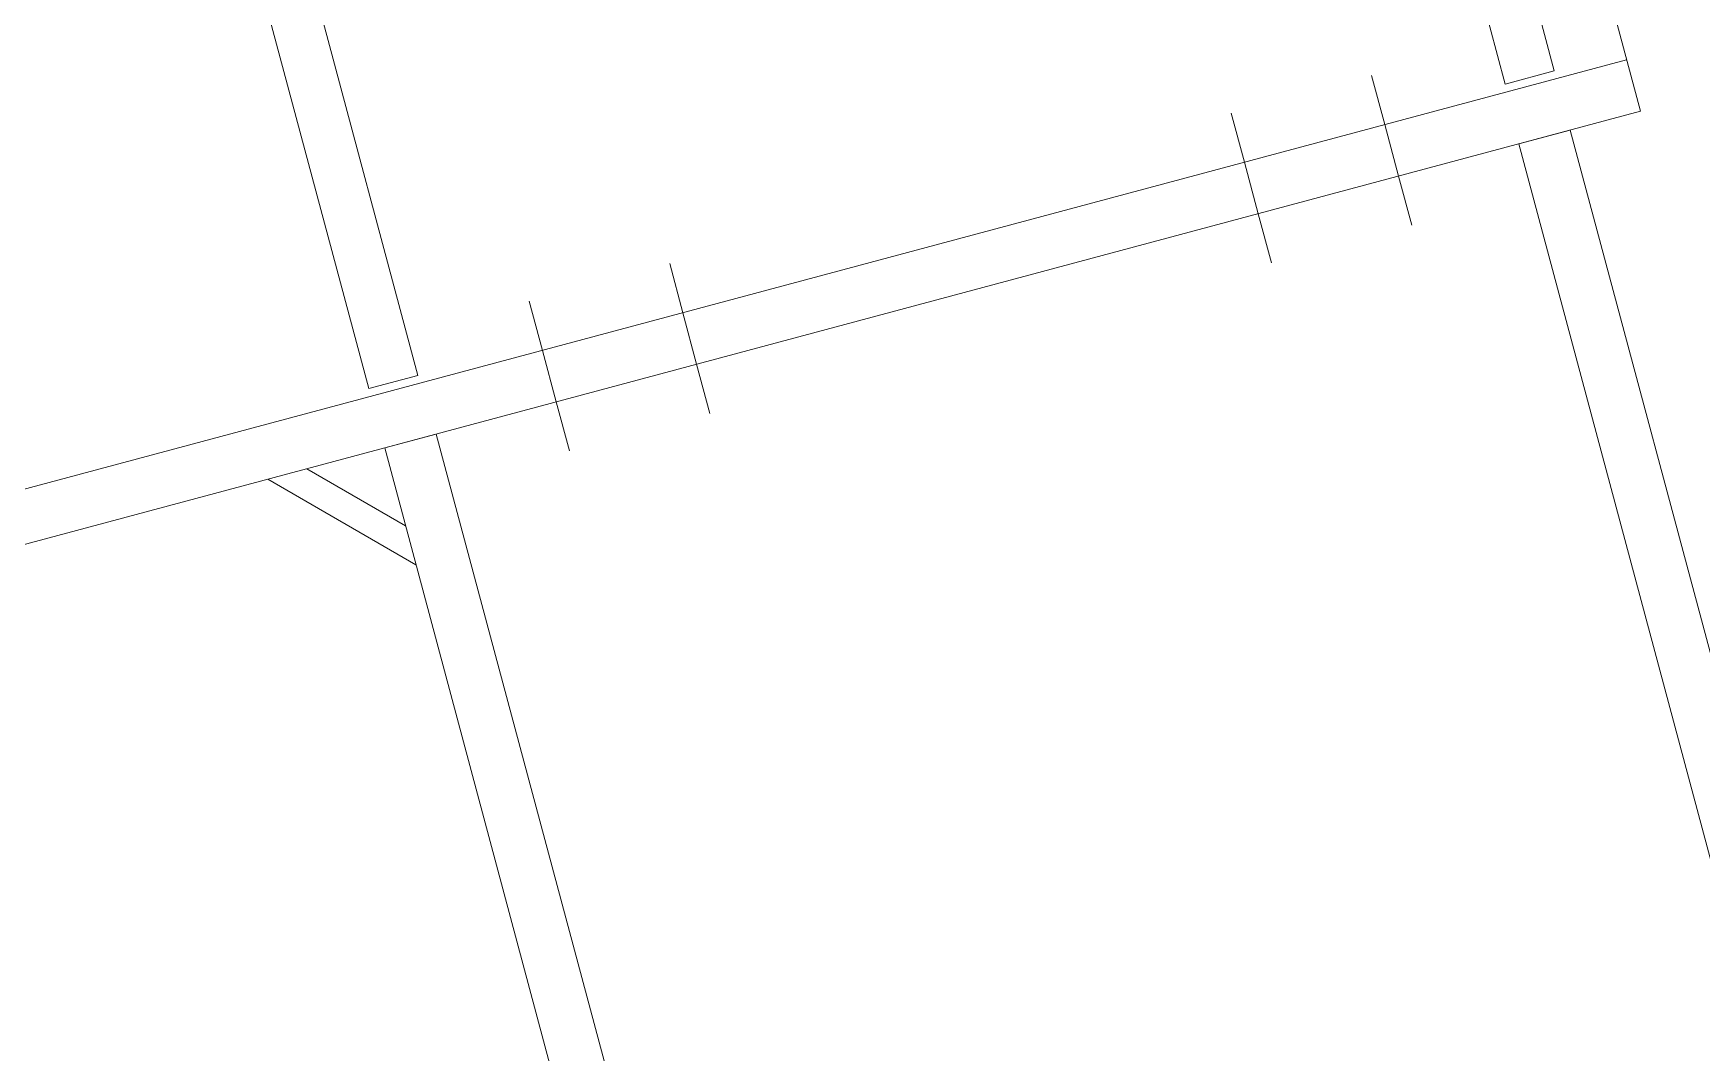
# Model space of a CAD drawing. Header units: millimetres. Extents: x -753 to 90, y 56274 to 56868.
# Drawn here: x -403.272 to -399.14, y 56728.24 to 56730.765 of the extents above; entities that cross this region are included whole.
import ezdxf

# ---------------------------------------------------------------- set-up
doc = ezdxf.new("R2010")
doc.units = ezdxf.units.MM
doc.linetypes.add('XKITLINE00', pattern=[0])
doc.linetypes.add('XKITLINE02', pattern=[4, 2, -2])
doc.layers.add('Parafuso', color=3, linetype='Continuous', lineweight=0)
doc.layers.add('Peça', color=2, linetype='Continuous', lineweight=0)

# ---------------------------------------------------------------- blocks, each defined once
blk = doc.blocks.new('*A590')
at = {"layer": 'Parafuso', "color": 7, "linetype": 'XKITLINE02', "lineweight": 0}
for p, q in [((-399.9576, 56730.6603), (-399.9249, 56730.5386)), ((-399.9576, 56730.6603), (-399.9249, 56730.5386)), ((-399.9576, 56730.6603), (-399.9249, 56730.5386)), ((-400.3053, 56730.5671), (-400.2727, 56730.4454)), ((-400.3053, 56730.5671), (-400.2727, 56730.4454)), ((-400.3053, 56730.5671), (-400.2727, 56730.4454)), ((-399.9249, 56730.5386), (-399.8908, 56730.4111)), ((-399.9249, 56730.5386), (-399.8908, 56730.4111)), ((-399.9249, 56730.5386), (-399.8908, 56730.4111)), ((-400.2727, 56730.4454), (-400.2385, 56730.3179)), ((-400.2727, 56730.4454), (-400.2385, 56730.3179)), ((-400.2727, 56730.4454), (-400.2385, 56730.3179)), ((-399.8908, 56730.4111), (-399.8582, 56730.2894)), ((-399.8908, 56730.4111), (-399.8582, 56730.2894)), ((-399.8908, 56730.4111), (-399.8582, 56730.2894)), ((-400.2385, 56730.3179), (-400.2059, 56730.1962)), ((-400.2385, 56730.3179), (-400.2059, 56730.1962)), ((-400.2385, 56730.3179), (-400.2059, 56730.1962))]:
    blk.add_line(p, q, dxfattribs=at)
blk = doc.blocks.new('*A591')
at = {"layer": 'Parafuso', "color": 7, "linetype": 'XKITLINE02', "lineweight": 0}
for p, q in [((-399.9576, 56730.6603), (-399.9249, 56730.5386)), ((-399.9576, 56730.6603), (-399.9249, 56730.5386)), ((-399.9576, 56730.6603), (-399.9249, 56730.5386)), ((-400.3053, 56730.5671), (-400.2727, 56730.4454)), ((-400.3053, 56730.5671), (-400.2727, 56730.4454)), ((-400.3053, 56730.5671), (-400.2727, 56730.4454)), ((-399.9249, 56730.5386), (-399.8908, 56730.4111)), ((-399.9249, 56730.5386), (-399.8908, 56730.4111)), ((-399.9249, 56730.5386), (-399.8908, 56730.4111)), ((-400.2727, 56730.4454), (-400.2385, 56730.3179)), ((-400.2727, 56730.4454), (-400.2385, 56730.3179)), ((-400.2727, 56730.4454), (-400.2385, 56730.3179)), ((-399.8908, 56730.4111), (-399.8582, 56730.2894)), ((-399.8908, 56730.4111), (-399.8582, 56730.2894)), ((-399.8908, 56730.4111), (-399.8582, 56730.2894)), ((-400.2385, 56730.3179), (-400.2059, 56730.1962)), ((-400.2385, 56730.3179), (-400.2059, 56730.1962)), ((-400.2385, 56730.3179), (-400.2059, 56730.1962))]:
    blk.add_line(p, q, dxfattribs=at)
blk = doc.blocks.new('*A594')
at = {"layer": 'Parafuso', "color": 7, "linetype": 'XKITLINE02', "lineweight": 0}
for p, q in [((-401.6962, 56730.1944), (-401.6636, 56730.0727)), ((-401.6962, 56730.1944), (-401.6636, 56730.0727)), ((-401.6962, 56730.1944), (-401.6636, 56730.0727)), ((-402.044, 56730.1013), (-402.0114, 56729.9796)), ((-402.044, 56730.1013), (-402.0114, 56729.9796)), ((-402.044, 56730.1013), (-402.0114, 56729.9796)), ((-401.6636, 56730.0727), (-401.6295, 56729.9452)), ((-401.6636, 56730.0727), (-401.6295, 56729.9452)), ((-401.6636, 56730.0727), (-401.6295, 56729.9452)), ((-402.0114, 56729.9796), (-401.9772, 56729.8521)), ((-402.0114, 56729.9796), (-401.9772, 56729.8521)), ((-402.0114, 56729.9796), (-401.9772, 56729.8521)), ((-401.6295, 56729.9452), (-401.5968, 56729.8235)), ((-401.6295, 56729.9452), (-401.5968, 56729.8235)), ((-401.6295, 56729.9452), (-401.5968, 56729.8235)), ((-401.9772, 56729.8521), (-401.9446, 56729.7304)), ((-401.9772, 56729.8521), (-401.9446, 56729.7304)), ((-401.9772, 56729.8521), (-401.9446, 56729.7304))]:
    blk.add_line(p, q, dxfattribs=at)
blk = doc.blocks.new('*A595')
at = {"layer": 'Parafuso', "color": 7, "linetype": 'XKITLINE02', "lineweight": 0}
for p, q in [((-401.6962, 56730.1944), (-401.6636, 56730.0727)), ((-401.6962, 56730.1944), (-401.6636, 56730.0727)), ((-401.6962, 56730.1944), (-401.6636, 56730.0727)), ((-402.044, 56730.1013), (-402.0114, 56729.9796)), ((-402.044, 56730.1013), (-402.0114, 56729.9796)), ((-402.044, 56730.1013), (-402.0114, 56729.9796)), ((-401.6636, 56730.0727), (-401.6295, 56729.9452)), ((-401.6636, 56730.0727), (-401.6295, 56729.9452)), ((-401.6636, 56730.0727), (-401.6295, 56729.9452)), ((-402.0114, 56729.9796), (-401.9772, 56729.8521)), ((-402.0114, 56729.9796), (-401.9772, 56729.8521)), ((-402.0114, 56729.9796), (-401.9772, 56729.8521)), ((-401.6295, 56729.9452), (-401.5968, 56729.8235)), ((-401.6295, 56729.9452), (-401.5968, 56729.8235)), ((-401.6295, 56729.9452), (-401.5968, 56729.8235)), ((-401.9772, 56729.8521), (-401.9446, 56729.7304)), ((-401.9772, 56729.8521), (-401.9446, 56729.7304)), ((-401.9772, 56729.8521), (-401.9446, 56729.7304))]:
    blk.add_line(p, q, dxfattribs=at)
blk = doc.blocks.new('*A598')
at = {"layer": 'Parafuso', "color": 7, "linetype": 'XKITLINE02', "lineweight": 0}
for p, q in [((-399.9576, 56730.6603), (-399.9249, 56730.5386)), ((-399.9576, 56730.6603), (-399.9249, 56730.5386)), ((-399.9576, 56730.6603), (-399.9249, 56730.5386)), ((-400.3053, 56730.5671), (-400.2727, 56730.4454)), ((-400.3053, 56730.5671), (-400.2727, 56730.4454)), ((-400.3053, 56730.5671), (-400.2727, 56730.4454)), ((-399.9249, 56730.5386), (-399.8908, 56730.4111)), ((-399.9249, 56730.5386), (-399.8908, 56730.4111)), ((-399.9249, 56730.5386), (-399.8908, 56730.4111)), ((-400.2727, 56730.4454), (-400.2385, 56730.3179)), ((-400.2727, 56730.4454), (-400.2385, 56730.3179)), ((-400.2727, 56730.4454), (-400.2385, 56730.3179)), ((-399.8908, 56730.4111), (-399.8582, 56730.2894)), ((-399.8908, 56730.4111), (-399.8582, 56730.2894)), ((-399.8908, 56730.4111), (-399.8582, 56730.2894)), ((-400.2385, 56730.3179), (-400.2059, 56730.1962)), ((-400.2385, 56730.3179), (-400.2059, 56730.1962)), ((-400.2385, 56730.3179), (-400.2059, 56730.1962))]:
    blk.add_line(p, q, dxfattribs=at)
blk = doc.blocks.new('*A603')
at = {"layer": 'Parafuso', "color": 7, "linetype": 'XKITLINE02', "lineweight": 0}
for p, q in [((-401.6962, 56730.1944), (-401.6636, 56730.0727)), ((-401.6962, 56730.1944), (-401.6636, 56730.0727)), ((-401.6962, 56730.1944), (-401.6636, 56730.0727)), ((-402.044, 56730.1013), (-402.0114, 56729.9796)), ((-402.044, 56730.1013), (-402.0114, 56729.9796)), ((-402.044, 56730.1013), (-402.0114, 56729.9796)), ((-401.6636, 56730.0727), (-401.6295, 56729.9452)), ((-401.6636, 56730.0727), (-401.6295, 56729.9452)), ((-401.6636, 56730.0727), (-401.6295, 56729.9452)), ((-402.0114, 56729.9796), (-401.9772, 56729.8521)), ((-402.0114, 56729.9796), (-401.9772, 56729.8521)), ((-402.0114, 56729.9796), (-401.9772, 56729.8521)), ((-401.6295, 56729.9452), (-401.5968, 56729.8235)), ((-401.6295, 56729.9452), (-401.5968, 56729.8235)), ((-401.6295, 56729.9452), (-401.5968, 56729.8235)), ((-401.9772, 56729.8521), (-401.9446, 56729.7304)), ((-401.9772, 56729.8521), (-401.9446, 56729.7304)), ((-401.9772, 56729.8521), (-401.9446, 56729.7304))]:
    blk.add_line(p, q, dxfattribs=at)
blk = doc.blocks.new('*A604')
at = {"layer": 'Parafuso', "color": 7, "linetype": 'XKITLINE02', "lineweight": 0}
for p, q in [((-401.6962, 56730.1944), (-401.6636, 56730.0727)), ((-401.6962, 56730.1944), (-401.6636, 56730.0727)), ((-401.6962, 56730.1944), (-401.6636, 56730.0727)), ((-402.044, 56730.1013), (-402.0114, 56729.9796)), ((-402.044, 56730.1013), (-402.0114, 56729.9796)), ((-402.044, 56730.1013), (-402.0114, 56729.9796)), ((-401.6636, 56730.0727), (-401.6295, 56729.9452)), ((-401.6636, 56730.0727), (-401.6295, 56729.9452)), ((-401.6636, 56730.0727), (-401.6295, 56729.9452)), ((-402.0114, 56729.9796), (-401.9772, 56729.8521)), ((-402.0114, 56729.9796), (-401.9772, 56729.8521)), ((-402.0114, 56729.9796), (-401.9772, 56729.8521)), ((-401.6295, 56729.9452), (-401.5968, 56729.8235)), ((-401.6295, 56729.9452), (-401.5968, 56729.8235)), ((-401.6295, 56729.9452), (-401.5968, 56729.8235)), ((-401.9772, 56729.8521), (-401.9446, 56729.7304)), ((-401.9772, 56729.8521), (-401.9446, 56729.7304)), ((-401.9772, 56729.8521), (-401.9446, 56729.7304))]:
    blk.add_line(p, q, dxfattribs=at)
blk = doc.blocks.new('*A607')
at = {"layer": 'Parafuso', "color": 7, "linetype": 'XKITLINE02', "lineweight": 0}
for p, q in [((-399.9576, 56730.6603), (-399.9249, 56730.5386)), ((-399.9576, 56730.6603), (-399.9249, 56730.5386)), ((-399.9576, 56730.6603), (-399.9249, 56730.5386)), ((-400.3053, 56730.5671), (-400.2727, 56730.4454)), ((-400.3053, 56730.5671), (-400.2727, 56730.4454)), ((-400.3053, 56730.5671), (-400.2727, 56730.4454)), ((-399.9249, 56730.5386), (-399.8908, 56730.4111)), ((-399.9249, 56730.5386), (-399.8908, 56730.4111)), ((-399.9249, 56730.5386), (-399.8908, 56730.4111)), ((-400.2727, 56730.4454), (-400.2385, 56730.3179)), ((-400.2727, 56730.4454), (-400.2385, 56730.3179)), ((-400.2727, 56730.4454), (-400.2385, 56730.3179)), ((-399.8908, 56730.4111), (-399.8582, 56730.2894)), ((-399.8908, 56730.4111), (-399.8582, 56730.2894)), ((-399.8908, 56730.4111), (-399.8582, 56730.2894)), ((-400.2385, 56730.3179), (-400.2059, 56730.1962)), ((-400.2385, 56730.3179), (-400.2059, 56730.1962)), ((-400.2385, 56730.3179), (-400.2059, 56730.1962))]:
    blk.add_line(p, q, dxfattribs=at)
blk = doc.blocks.new('*A618')
at = {"layer": 'Peça', "color": 1, "linetype": 'XKITLINE00', "lineweight": 0}
for p, q in [((-403.1496, 56732.5278), (-403.0279, 56732.5604)), ((-402.4415, 56729.885), (-403.1496, 56732.5278)), ((-402.3198, 56729.9176), (-403.0279, 56732.5604)), ((-402.4415, 56729.885), (-402.3198, 56729.9176))]:
    blk.add_line(p, q, dxfattribs=at)
blk = doc.blocks.new('*A622')
at = {"layer": 'Peça', "color": 1, "linetype": 'XKITLINE00', "lineweight": 0}
for p, q in [((-400.3349, 56733.282), (-400.2132, 56733.3146)), ((-399.5051, 56730.6718), (-400.2132, 56733.3146)), ((-399.6268, 56730.6392), (-400.3349, 56733.282)), ((-399.6268, 56730.6392), (-399.5051, 56730.6718))]:
    blk.add_line(p, q, dxfattribs=at)
blk = doc.blocks.new('*A625')
at = {"layer": 'Peça', "color": 1, "linetype": 'XKITLINE00', "lineweight": 0}
for p, q in [((-399.2919, 56730.5716), (-400.0787, 56733.508)), ((-663.9824, 56659.7864), (-399.3261, 56730.6991)), ((-663.9824, 56659.6498), (-399.2919, 56730.5716))]:
    blk.add_line(p, q, dxfattribs=at)
blk = doc.blocks.new('*A1385')
at = {"layer": 'Peça', "color": 1, "linetype": 'XKITLINE00', "lineweight": 0}
for p, q in [((-399.5933, 56730.4908), (-399.4658, 56730.525)), ((-394.8278, 56713.2156), (-399.4658, 56730.525)), ((-394.9554, 56713.1814), (-399.5933, 56730.4908)), ((-402.4022, 56729.7382), (-402.2747, 56729.7723)), ((-397.6368, 56712.4629), (-402.2747, 56729.7723)), ((-397.7643, 56712.4288), (-402.4022, 56729.7382))]:
    blk.add_line(p, q, dxfattribs=at)
blk = doc.blocks.new('*A1728')
at = {"layer": 'Peça', "color": 1, "linetype": 'XKITLINE00', "lineweight": 0}
blk.add_line((-402.692, 56729.6605), (-402.3246, 56729.4484), dxfattribs=at)
blk = doc.blocks.new('*A1729')
at = {"layer": 'Peça', "color": 1, "linetype": 'XKITLINE00', "lineweight": 0}
blk.add_line((-402.5954, 56729.6864), (-402.3504, 56729.545), dxfattribs=at)

msp = doc.modelspace()

# ---------------------------------------------------------------- block references
at = {"lineweight": 0}
for name in ['*A625', '*A622', '*A618', '*A590', '*A591', '*A598', '*A607', '*A1385', '*A594', '*A595', '*A603', '*A604', '*A1729', '*A1728']:
    msp.add_blockref(name, (0, 0), dxfattribs=at)

doc.saveas('drawing.dxf')
